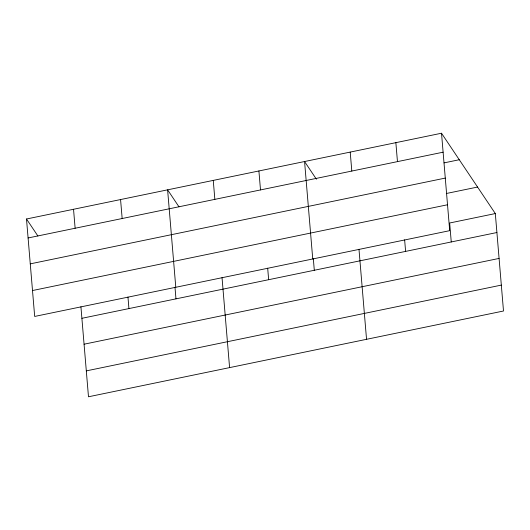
<?xml version="1.0" encoding="UTF-8"?>
<svg xmlns="http://www.w3.org/2000/svg" width="530" height="530" viewBox="0 0 530 530"><rect width="100%" height="100%" fill="white"/><g stroke="black" fill="none" stroke-linecap="round" stroke-linejoin="round"><path stroke-width="0.79" d="M441.517 133.222L449.698 230.663L34.682 316.436L26.5 218.996L441.517 133.222L495.318 213.564L503.5 311.004L88.483 396.778L80.924 306.757M28.09 237.963L443.113 152.189M444.054 162.882L459.272 159.735M30.27 263.86L445.286 178.087M446.326 193.503L477.563 187.05M32.509 290.539L447.525 204.765M495.318 213.564L449.665 222.998L451.255 241.965M81.892 318.305L496.908 232.524M84.065 344.202L499.088 258.421M86.311 370.881L501.327 285.107M316.397 179.206L304.565 161.531L312.746 258.971M178.988 206.832L167.606 189.833L175.788 287.273M26.5 218.996L37.882 235.996M404.635 239.852L405.609 251.399M395.864 142.656L397.46 161.624M358.982 249.285L366.541 339.306M350.211 152.09L351.807 171.057M313.336 258.726L314.303 270.267M267.683 268.16L268.65 279.701M258.912 170.965L260.502 189.932M222.03 277.594L229.589 367.615M213.259 180.399L214.849 199.366M174.993 287.313L175.967 298.86M120.568 199.558L122.165 218.519M127.962 297.038L128.929 308.579M73.537 209.277L75.127 228.244"/></g></svg>
